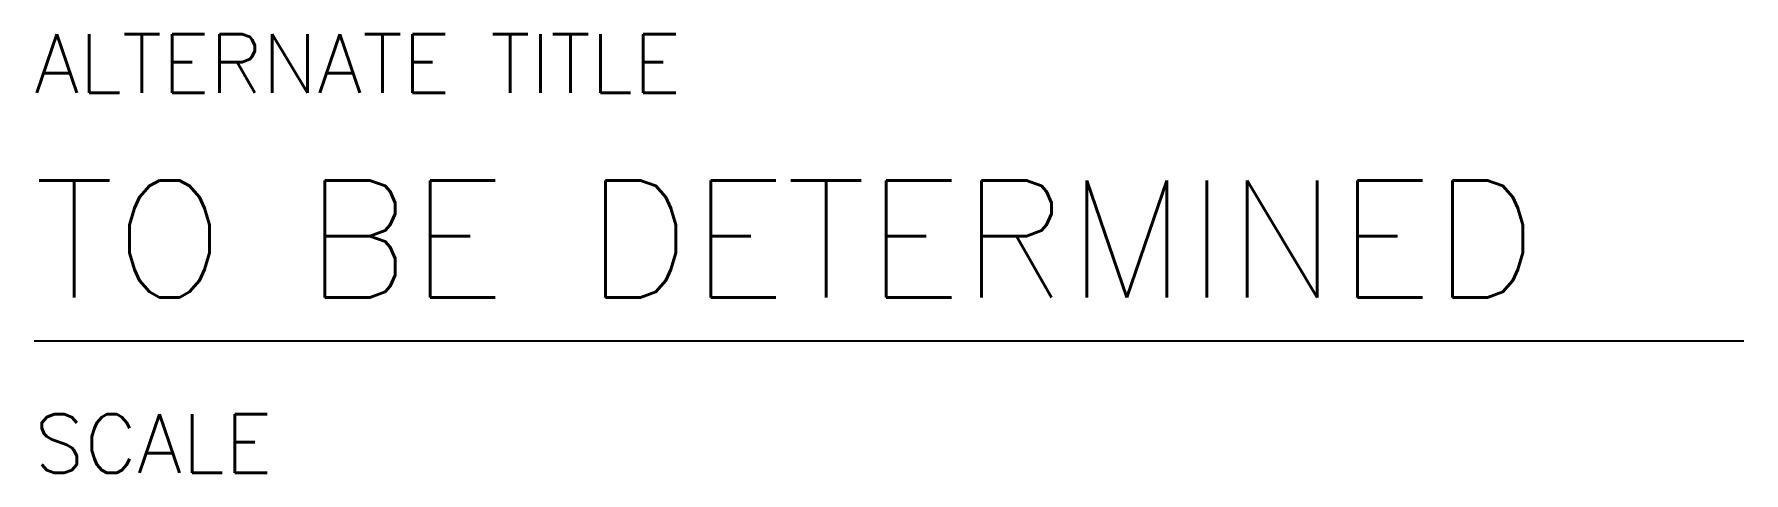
# Model space of a CAD drawing. Extents: x 0 to 58.5, y -4.5 to 10.5.
import ezdxf

# ---------------------------------------------------------------- set-up
doc = ezdxf.new("R2010")
doc.units = 0
doc.header["$LTSCALE"] = 10
for name, color, linetype in [('~-TSYM5', 7, 'Continuous'), ('~-TXT15', 7, 'Continuous'), ('~-TXT20', 7, 'Continuous'), ('~-TXT25', 7, 'Continuous')]:
    doc.layers.add(name, color=color, linetype=linetype)
doc.styles.add('HEL20', font='romans.shx', dxfattribs={"height": 2})
doc.styles.add('HEL40', font='romans.shx', dxfattribs={"height": 4})
doc.styles.get("Standard").update_dxf_attribs({"font": 'arial_0.ttf'})

# ---------------------------------------------------------------- blocks, each defined once
blk = doc.blocks.new('*U4')
blk.add_line((58.476, 0), (0, 0))
for tag, p, height in [('ALT.', (0, 8.5), 2), ('TITLE', (0, 1.5), 4), ('SCALE', (0, -4.5), 2)]:
    blk.add_attdef(tag, p, '', height=height)

msp = doc.modelspace()

# ---------------------------------------------------------------- block references
at = {"layer": '~-TSYM5'}
ref = msp.add_blockref('*U4', (0, 0), dxfattribs=at)
ref.add_attrib('TITLE', 'TO BE DETERMINED', (0, 1.5), dxfattribs={"layer": '~-TXT25', "height": 4, "style": 'HEL40'})
ref.add_attrib('SCALE', 'SCALE', (0, -4.5), dxfattribs={"layer": '~-TXT20', "height": 2, "style": 'HEL20'})
ref.add_attrib('ALT.', 'ALTERNATE TITLE', (0, 8.5), dxfattribs={"layer": '~-TXT15', "height": 2, "style": 'HEL20'})

doc.saveas('drawing.dxf')
